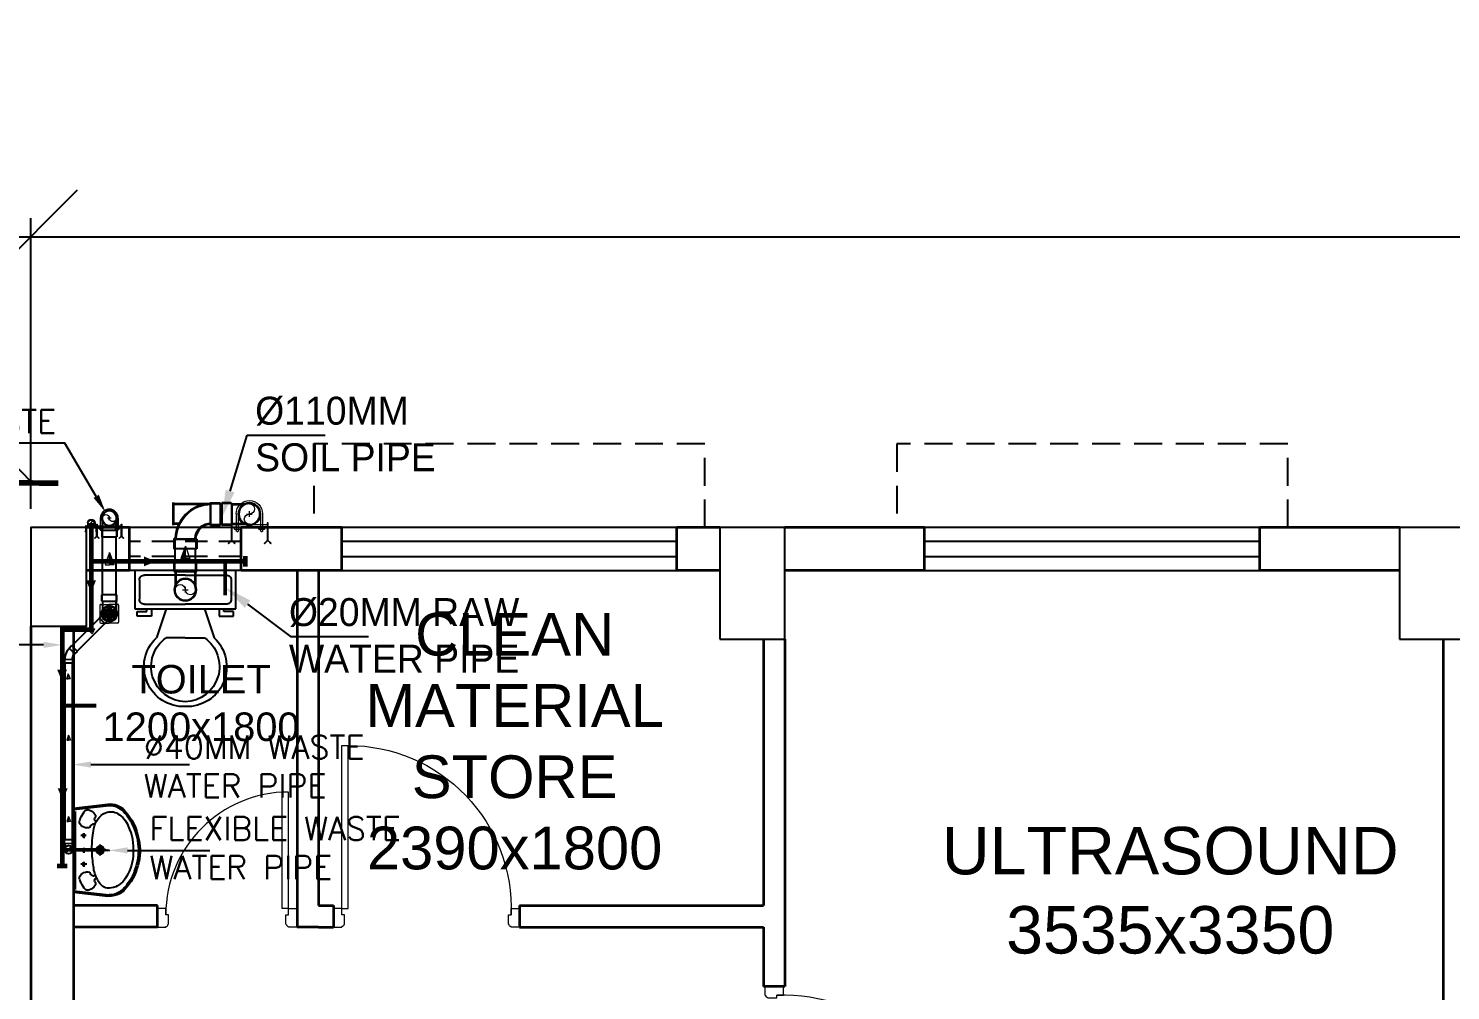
# Model space of a CAD drawing. Header units: millimetres. Extents: x 1448174 to 1599581, y -224422 to -106989.
# Drawn here: x 1461990 to 1469627, y -192549 to -187383 of the extents above; entities that cross this region are included whole.
import ezdxf
from ezdxf import colors
from ezdxf.entities.mleader import LeaderData, LeaderLine
from ezdxf.math import Vec2, Vec3

# ---------------------------------------------------------------- set-up
doc = ezdxf.new("R2010")
doc.units = ezdxf.units.MM
doc.header["$LTSCALE"] = 600
doc.header["$MEASUREMENT"] = 0
doc.header["$PDMODE"] = 35
for name, pattern in [('AI9-LType1', [1.875, 1.25, -0.625]), ('CENTER2', [1.125, 0.75, -0.125, 0.125, -0.125]), ('HIDDEN', [0.375, 0.25, -0.125])]:
    doc.linetypes.add(name, pattern=pattern)
for name, color, linetype, lineweight in [('22-FTfix', 8, 'Continuous', 9), ('D.F ', 251, 'Continuous', 5), ('DOOR', 144, 'Continuous', 13), ('P-Wall', 1, 'Continuous', 35), ('PHE-SP', 1, 'Continuous', 0), ('PL-CLAMP', 211, 'Continuous', 13), ('PL-RA WATER SUPPLY PIPE', 100, 'Continuous', 0), ('PL-SOFT  WATER SUPPLY PIPE', 162, 'Continuous', 9), ('PL-WATER PIPE CLAMP', 6, 'Continuous', 9), ('PL-WATER PIPING', 1, 'Continuous', 9), ('WALL LINE', 7, 'Continuous', 35)]:
    doc.layers.add(name, color=color, linetype=linetype, lineweight=lineweight)
for name, color, linetype in [('col', 5, 'Continuous'), ('EXP JOINT', 3, 'Continuous'), ('Lines', 7, 'Continuous'), ('phe-text', 1, 'Continuous'), ('PL- WASTE PIPE', 6, 'Continuous'), ('PL-SOIL PIPE', 1, 'Continuous'), ('TEXT', 253, 'Continuous'), ('wall', 1, 'Continuous'), ('Window', 4, 'Continuous')]:
    doc.layers.add(name, color=color, linetype=linetype)
doc.styles.add('ARIAL', font='arial.ttf')
doc.styles.add('ROMANS', font='romans.shx')
doc.styles.add('ROMANT', font='romant.shx')
doc.styles.get("Standard").update_dxf_attribs({"font": 'stylu.ttf'})
doc.dimstyles.new('CSB', dxfattribs={"dimscale": 150, "dimtxt": 1.5, "dimasz": 1.5, "dimexe": 1, "dimexo": 1, "dimgap": 1, "dimtad": 1, "dimdec": 0, "dimzin": 0, "dimdsep": 46, "dimtxsty": 'ROMANS', "dimblk": 'ARCHTICK', "dimcen": 1, "dimdle": 1, "dimclrd": 5, "dimclre": 5, "dimclrt": 6, "dimadec": 0, "dimazin": 0, "dimtfac": 1, "dimtdec": 0, "dimtix": 1, "dimtmove": 2, "dimatfit": 3, "dimldrblk": 'ARCHTICK', "dimfxl": 1, "dimtolj": 1, "dimtzin": 0, "dimarcsym": 0})
doc.dimstyles.get("Standard").update_dxf_attribs({"dimscale": 1.5, "dimtxt": 225, "dimasz": 200, "dimexe": 100, "dimexo": 100, "dimgap": 0.25, "dimtad": 0, "dimdec": 0, "dimzin": 0, "dimdsep": 46, "dimtxsty": 'ARIAL', "dimblk": 'OBLIQUE', "dimcen": 0.09, "dimdle": 100, "dimclrd": 256, "dimclre": 256, "dimclrt": 6, "dimadec": 0, "dimazin": 0, "dimtfac": 1, "dimtdec": 0, "dimtofl": 0, "dimtmove": 0, "dimatfit": 3, "dimfxl": 1, "dimtolj": 1, "dimtzin": 0, "dimarcsym": 0})

# ---------------------------------------------------------------- blocks, each defined once
blk = doc.blocks.new('W1800')
at = {"layer": 'wall', "color": 7}
for p, q in [((0, -57.5), (0, 172.5)), ((1800, 172.5), (1800, -57.5))]:
    blk.add_line(p, q, dxfattribs=at)
at = {"layer": 'Window'}
for p, q in [((0, 172.5), (1800, 172.5)), ((0, 97.5), (1800, 97.5)), ((1800, 17.5), (0, 17.5)), ((1800, -57.5), (0, -57.5))]:
    blk.add_line(p, q, dxfattribs=at)
blk = doc.blocks.new('750')
at = {"layer": 'DOOR', "color": 8}
for p, q in [((-50, 705), (-47.5, 705)), ((-35, 690), (-35, 692.5)), ((50, 45), (50, 80)), ((50, 80), (675, 80)), ((675, 45), (675, 80)), ((-50, 45), (-47.5, 45)), ((-35, 60), (-35, 57.5)), ((50, 45), (675, 45))]:
    blk.add_line(p, q, dxfattribs=at)
for points in [[(15, 690), (15, 705), (50, 705), (50, 750), (-50, 750), (-50, 705)], [(-35, 690), (15, 690)], [(15, 60), (15, 45), (50, 45), (50, 0), (-50, 0), (-50, 45)], [(-35, 60), (15, 60)]]:
    blk.add_lwpolyline(points, dxfattribs=at)
for centre, radius, start, end in [((-35, 705), 12.5, 180, 270), ((15, 45), 660, 0, 90), ((-35, 45), 12.5, 90, 180)]:
    blk.add_arc(centre, radius, start, end, dxfattribs=at)
blk = doc.blocks.new('_Oblique')
at = {"color": 0, "linetype": 'ByBlock', "lineweight": -2}
blk.add_line((-0.5, -0.5), (0.5, 0.5), dxfattribs=at)
blk = doc.blocks.new('*D12')
at = {"layer": 'D.F ', "color": 5, "lineweight": -2, "transparency": 16777216}
for p, q in [((1462002.1, -189962.8), (1462002.1, -188401.3)), ((1495277.1, -189962.8), (1495277.1, -188401.3)), ((1461902.1, -188501.3), (1474960.6, -188501.3)), ((1495377.1, -188501.3), (1482318.6, -188501.3))]:
    blk.add_line(p, q, dxfattribs=at)
at = {"layer": 'Defpoints', "color": 0, "transparency": 16777216}
for p in [(1462002.1, -188501.3), (1462002.1, -190062.8), (1495277.1, -190062.8)]:
    blk.add_point(p, dxfattribs=at)
at = {"layer": 'D.F ', "color": 5, "lineweight": -2, "transparency": 16777216, "xscale": 500, "yscale": 500, "zscale": 500, "rotation": 180}
blk.add_blockref('_Oblique', (1462002.1, -188501.3), dxfattribs=at)
at = {"layer": 'D.F ', "color": 5, "lineweight": -2, "transparency": 16777216, "xscale": 500, "yscale": 500, "zscale": 500}
blk.add_blockref('_Oblique', (1495277.1, -188501.3), dxfattribs=at)
at = {"layer": 'D.F ', "color": 7, "transparency": 16777216, "insert": (1478639.6, -188501.3), "char_height": 750, "attachment_point": 5, "style": 'ROMANT'}
blk.add_mtext('\\A1;{\\H0.6667x;INFERTILITY CENTER}', dxfattribs=at)
blk = doc.blocks.new('A$C19B8274B')
at = {"layer": 'DOOR'}
blk.add_line((-45, 925), (-80, 925), dxfattribs=at)
at = {"layer": 'DOOR', "color": 8}
for p, q in [((-80, 50), (-80, 925)), ((-45, 50), (-45, 925)), ((-45, 50), (-80, 50)), ((-955, -50), (-955, -47.5)), ((-940, -35), (-942.5, -35)), ((-60, -35), (-57.5, -35)), ((-45, -50), (-45, -47.5))]:
    blk.add_line(p, q, dxfattribs=at)
for points in [[(-940, 15), (-955, 15), (-955, 50), (-1000, 50), (-1000, -50), (-955, -50)], [(-940, -35), (-940, 15)], [(-60, 15), (-45, 15), (-45, 50), (0, 50), (0, -50), (-45, -50)], [(-60, -35), (-60, 15)]]:
    blk.add_lwpolyline(points, dxfattribs=at)
for centre, radius, start, end in [((-80, 50), 875, 90, 182.29244), ((-955, -35), 12.5, 270, 0), ((-45, -35), 12.5, 180, 270)]:
    blk.add_arc(centre, radius, start, end, dxfattribs=at)
blk = doc.blocks.new('clamp')
at = {"layer": 'PL-CLAMP'}
for p, q in [((105.4, 198.4), (168.6, 198.4)), ((105.4, 191.1), (168.6, 191.1)), ((156.2, 205.8), (161.2, 205.8)), ((156.2, 183.7), (161.2, 183.7)), ((163.2, 185.7), (163.2, 203.8)), ((170.6, 196.4), (170.6, 193.1)), ((105.4, 109.4), (168.6, 109.4)), ((156.2, 116.8), (161.2, 116.8)), ((163.2, 96.7), (163.2, 114.8)), ((170.6, 107.4), (170.6, 104)), ((105.4, 102), (168.6, 102)), ((156.2, 94.7), (161.2, 94.7))]:
    blk.add_line(p, q, dxfattribs=at)
for points in [[(138.4, 216.5, -0.414214), (139.4, 217.5), (203.1, 217.5), (214, 228.4), (215.4, 227), (203.9, 215.5), (215.3, 204), (213.9, 202.6), (203, 213.5), (139.4, 213.5, -0.414214), (138.4, 214.5), (138.4, 216.5)], [(138.4, 84.3, -0.414214), (139.4, 85.3), (203.1, 85.3), (214, 96.3), (215.4, 94.9), (203.9, 83.3), (215.3, 71.9), (213.9, 70.5), (203, 81.3), (139.4, 81.3, -0.414214), (138.4, 82.3), (138.4, 84.3)]]:
    blk.add_lwpolyline(points, format="xyb", dxfattribs=at)
for points in [[(146.2, 81.3), (146.2, 217.5)], [(156.2, 81.3), (156.2, 217.5)]]:
    blk.add_lwpolyline(points, dxfattribs=at)
for centre, radius, start, end in [((105.4, 150.2), 48.2, 90, 270), ((161.2, 203.8), 2, 0, 90), ((161.2, 185.7), 2, 270, 0), ((168.6, 196.4), 2, 0, 90), ((168.6, 193.1), 2, 270, 0), ((161.2, 114.8), 2, 0, 90), ((168.6, 107.4), 2, 0, 90), ((161.2, 96.7), 2, 270, 0), ((168.6, 104), 2, 270, 0)]:
    blk.add_arc(centre, radius, start, end, dxfattribs=at)
blk = doc.blocks.new('RISER UP 100')
at = {"color": 0, "linetype": 'Continuous'}
for p, q in [((-98.5, 60), (-148.5, 60)), ((-148.5, -60), (-148.5, 60)), ((-98.5, 60), (-93.5, 55)), ((-93.5, 55), (-24, 55)), ((-98.5, -60), (-148.5, -60)), ((-98.5, -60), (-93.5, -55)), ((-93.5, -55), (-24, -55))]:
    blk.add_line(p, q, dxfattribs=at)
at = {"color": 8, "linetype": 'Continuous', "lineweight": 0, "ltscale": 0.005}
for p, q in [((-98.5, 55), (-148.5, 55)), ((-98.5, -55), (-98.5, 55)), ((-98.5, 55), (-93.5, 50)), ((-93.5, -50), (-93.5, 50)), ((-93.5, 50), (-33.2, 50)), ((-98.5, -55), (-148.5, -55)), ((-98.5, -55), (-93.5, -50)), ((-93.5, -50), (-33.2, -50))]:
    blk.add_line(p, q, dxfattribs=at)
at = {"color": 8, "linetype": 'CENTER2', "lineweight": 0}
for p, q in [((-15, 0), (15, 0)), ((0, 15), (0, -15))]:
    blk.add_line(p, q, dxfattribs=at)
at = {"color": 0, "linetype": 'Continuous'}
blk.add_circle((0, 0), 60, dxfattribs=at)
at = {"color": 8, "linetype": 'Continuous', "lineweight": 0, "ltscale": 0.005}
blk.add_circle((0, 0), 55, dxfattribs=at)
at = {"color": 8, "linetype": 'Continuous', "lineweight": 0}
for centre, start, end in [((0, 27.5), 90, 270), ((0, -27.5), 270, 90)]:
    blk.add_arc(centre, 27.5, start, end, dxfattribs=at)
blk = doc.blocks.new('ELBOW')
at = {"color": 0, "linetype": 'Continuous'}
for p, q in [((-114, 296), (107, 296)), ((-114, 203), (-114, 296)), ((107, 203), (107, 296)), ((-114, 203), (-104, 192)), ((-103, 196), (-103, -160)), ((107, 203), (96, 192)), ((243, 68), (232, 57)), ((243, 68), (337, 68)), ((337, 68), (337, -154)), ((96, -97), (96, -160)), ((243, -154), (233, -143)), ((243, -154), (337, -154))]:
    blk.add_line(p, q, dxfattribs=at)
at = {"color": 8, "linetype": 'Continuous', "lineweight": 0, "ltscale": 0.005}
for p, q in [((-104, 207), (-104, 296)), ((96, 207), (96, 296)), ((-104, 207), (96, 207)), ((-104, 207), (-93, 196)), ((-93, 196), (86, 196)), ((96, 207), (86, 196)), ((-93, 120), (-93, -160)), ((247, 57), (237, 47)), ((237, 46), (237, -132)), ((247, 57), (247, -143)), ((247, 57), (337, 57)), ((85, -92), (85, -160)), ((247, -143), (237, -132)), ((247, -143), (337, -143))]:
    blk.add_line(p, q, dxfattribs=at)
at = {"color": 8, "linetype": 'Continuous', "ltscale": 0.005}
blk.add_line((-93, 168), (-93, 170), dxfattribs=at)
at = {"color": 0, "linetype": 'Continuous', "const_width": 25}
blk.add_lwpolyline([(-119, -160), (107, -160)], dxfattribs=at)
at = {"color": 0, "linetype": 'Continuous'}
for radius, start, end in [(352, 182.6788, 267.4888), (153, 186.5529, 263.9469)]:
    blk.add_arc((248, 209), radius, start, end, dxfattribs=at)
at = {"color": 8, "linetype": 'Continuous', "lineweight": 0, "ltscale": 0.005}
for centre, radius, start, end in [((246, 207), 339, 180, 268.3564), ((247, 207), 162, 180.0823, 266.3468)]:
    blk.add_arc(centre, radius, start, end, dxfattribs=at)
at = {"layer": 'PL-SOIL PIPE', "ltscale": 300}
blk.add_line((-93, 196), (-93, 207), dxfattribs=at)
blk = doc.blocks.new('A$C0B1B3CFA')
at = {"layer": 'PHE-SP'}
h = blk.add_hatch(color=7, dxfattribs=at)
h.dxf.hatch_style = 1
h.paths.add_polyline_path([(-0.0495, 0.0226), (-0.0495, 0), (0.0124, 0)])
at = {"layer": 'PHE-SP', "color": 7}
for points in [[(-0.0495, 0), (0.0124, 0), (-0.0495, 0.0226), (-0.0495, 0)], [(-0.0495, 0), (0.0124, 0), (-0.0495, -0.0226), (-0.0495, 0)]]:
    blk.add_lwpolyline(points, dxfattribs=at)
blk = doc.blocks.new('Z$W@#3BD47561')
at = {"layer": 'PHE-SP', "xscale": 49.00933755098914, "yscale": 49.00933755098914, "zscale": 49.00933755098914, "rotation": 270}
blk.add_blockref('A$C0B1B3CFA', (0, 0), dxfattribs=at)
blk = doc.blocks.new('Z$W@#4AA511D8')
at = {"layer": 'phe-text', "linetype": 'ByBlock', "lineweight": -2, "ltscale": 0.5, "xscale": 0.0244727334018079, "yscale": 0.0244727334018079, "zscale": 0.0244727334018079, "rotation": 270}
blk.add_blockref('Z$W@#3BD47561', (0.0148, 0), dxfattribs=at)
blk = doc.blocks.new('A$C525867A1')
at = {"layer": '22-FTfix', "color": 1, "lineweight": 0}
for p, q in [((-76.6, 3.5), (-40.1, 40.1)), ((42, 42.1), (-42, -42.1)), ((-3.7, 76.6), (-40.1, 40.1)), ((76.4, 3.7), (3.3, 76.6)), ((-3.5, -76.4), (-76.6, -3.4)), ((3.4, -76.4), (39.9, -39.8)), ((76.4, -3.3), (39.9, -39.8))]:
    blk.add_line(p, q, dxfattribs=at)
at = {"layer": '22-FTfix', "color": 1, "linetype": 'AI9-LType1', "lineweight": 0}
blk.add_line((42, -41.9), (-42.2, 42.1), dxfattribs=at)
at = {"layer": '22-FTfix', "color": 3, "lineweight": 0}
for p, q in [((-18.4, 18.3), (-39.5, -2.8)), ((-10.4, 10.4), (-35.8, -15.1)), ((-14.5, 14.5), (-35.7, -6.6)), ((-23.3, 23.2), (-32.4, 14)), ((-6.5, 6.5), (-31.9, -18.9)), ((-23.3, 23.2), (-14.1, 32.4)), ((-18.4, 18.3), (2.7, 39.5)), ((-14.5, 14.5), (6.6, 35.7)), ((-10.4, 10.4), (15, 35.8)), ((-6.5, 6.5), (18.9, 32)), ((-1.9, 1.2), (-1.5, 1.5)), ((-1.4, 0.7), (-1.9, 1.2)), ((-1.2, 1.9), (-1.5, 1.5)), ((-0.7, 1.4), (-1.2, 1.9)), ((1.2, 1.9), (0.7, 1.4)), ((1.9, 1.2), (1.2, 1.9)), ((1.9, 1.2), (1.4, 0.7)), ((5.2, 9.3), (24.6, 28.7)), ((6.5, -6.5), (31.9, 18.9)), ((9.2, 5.2), (28.6, 24.6)), ((10.4, -10.4), (35.8, 15.1)), ((14.5, -14.5), (35.7, 6.6)), ((18.4, -18.3), (39.5, 2.8)), ((-9.2, -5.2), (-28.6, -24.6)), ((-5.2, -9.3), (-24.6, -28.7)), ((6.5, -6.5), (-18.9, -32)), ((10.4, -10.4), (-15, -35.8)), ((14.5, -14.5), (-6.6, -35.7)), ((18.4, -18.3), (-2.7, -39.5)), ((-1.9, -1.2), (-1.4, -0.7)), ((-1.2, -1.9), (-1.9, -1.2)), ((-1.2, -1.9), (-0.7, -1.4)), ((1.2, -1.9), (0.7, -1.4)), ((1.2, -1.9), (1.5, -1.5)), ((1.9, -1.2), (1.4, -0.7)), ((1.9, -1.2), (1.5, -1.5)), ((23.3, -23.2), (14.1, -32.4)), ((23.3, -23.2), (32.4, -14))]:
    blk.add_line(p, q, dxfattribs=at)
at = {"layer": '22-FTfix', "color": 1, "lineweight": 0}
blk.add_circle((-0.1, 0.1), 49.4, dxfattribs=at)
at = {"layer": '22-FTfix', "color": 3, "lineweight": 0}
for centre, radius in [((0, 0), 45.2), ((-0.1, -0.1), 44.9), ((0, 0), 4.18), ((0, 0), 3.93)]:
    blk.add_circle(centre, radius, dxfattribs=at)
at = {"layer": '22-FTfix', "color": 1, "lineweight": 0}
for points in [[(-76.6, 3.5), (-78.5, 1.6), (-78.5, -1.5), (-76.6, -3.4)], [(3.3, 76.6), (1.4, 78.5), (-1.8, 78.5), (-3.7, 76.6)], [(76.4, -3.3), (78.3, -1.4), (78.3, 1.8), (76.4, 3.7)], [(-3.5, -76.4), (-1.6, -78.3), (1.5, -78.3), (3.4, -76.4)]]:
    blk.add_open_spline(points, degree=3, dxfattribs=at)
for points in [[(-35.3, 35.2), (-54.6, 15.8), (-54.6, -15.7), (-35.2, -35), (-15.8, -54.4), (15.7, -54.4), (35, -35)], [(-35.3, 35.2), (-15.9, 54.6), (15.5, 54.6), (35, 35.3), (54.4, 15.9), (54.4, -15.6), (35, -35)]]:
    blk.add_open_spline(points, degree=3, knots=[0, 0, 0, 0, 1, 1, 1, 2, 2, 2, 2], dxfattribs=at)
at = {"layer": '22-FTfix', "color": 3, "lineweight": 0}
for points in [[(-36.8, 17.1), (-37.4, 15.7), (-36.8, 14.1), (-35.5, 13.5), (-34.4, 13), (-33.2, 13.2), (-32.4, 14)], [(-14.1, 32.4), (-13, 33.4), (-13, 35.2), (-14.1, 36.2), (-14.9, 37), (-16.1, 37.2), (-17.2, 36.7)], [(6.6, 35.7), (7.6, 36.7), (7.6, 38.5), (6.6, 39.5), (5.5, 40.6), (3.8, 40.6), (2.7, 39.5)], [(5.2, 9.3), (4.1, 8.1), (4.1, 6.3), (5.2, 5.2), (6.3, 4.1), (8.1, 4.1), (9.2, 5.2)], [(18.9, 32), (19.9, 33), (19.9, 34.8), (18.9, 35.8), (17.8, 36.9), (16.1, 36.9), (15, 35.8)], [(28.6, 24.6), (29.7, 25.7), (29.7, 27.6), (28.6, 28.7), (27.5, 29.8), (25.7, 29.8), (24.6, 28.7)], [(35.8, 15.1), (36.8, 16.2), (36.8, 17.9), (35.8, 18.9), (34.7, 20), (33, 20), (31.9, 18.9)], [(39.5, 2.8), (40.6, 3.9), (40.5, 5.6), (39.5, 6.6), (38.4, 7.7), (36.7, 7.7), (35.7, 6.6)], [(-39.5, -2.8), (-40.6, -3.9), (-40.5, -5.6), (-39.5, -6.6), (-38.4, -7.7), (-36.7, -7.7), (-35.7, -6.6)], [(-35.8, -15.1), (-36.8, -16.2), (-36.8, -17.9), (-35.8, -18.9), (-34.7, -20), (-33, -20), (-31.9, -18.9)], [(-28.6, -24.6), (-29.7, -25.7), (-29.7, -27.6), (-28.6, -28.7), (-27.5, -29.8), (-25.7, -29.8), (-24.6, -28.7)], [(-18.9, -32), (-19.9, -33), (-19.9, -34.8), (-18.9, -35.8), (-17.8, -36.9), (-16.1, -36.9), (-15, -35.8)], [(-5.2, -9.3), (-4.1, -8.1), (-4.1, -6.3), (-5.2, -5.2), (-6.3, -4.1), (-8.1, -4.1), (-9.2, -5.2)], [(-6.6, -35.7), (-7.6, -36.7), (-7.6, -38.4), (-6.6, -39.5), (-5.5, -40.6), (-3.8, -40.6), (-2.7, -39.5)], [(14.1, -32.4), (13, -33.4), (13, -35.1), (14.1, -36.2), (14.9, -37), (16.1, -37.2), (17.2, -36.7)], [(36.8, -17.1), (37.4, -15.7), (36.8, -14.1), (35.5, -13.5), (34.4, -13), (33.2, -13.2), (32.4, -14)]]:
    blk.add_open_spline(points, degree=3, knots=[0, 0, 0, 0, 1, 1, 1, 2, 2, 2, 2], dxfattribs=at)
for points in [[(-28.7, 28.6), (-32, 25.3), (-34.8, 21.4), (-36.8, 17.1)], [(-17.2, 36.7), (-21.4, 34.7), (-25.3, 32), (-28.7, 28.6)], [(-1.4, -0.7), (-1, -0.3), (-1, 0.3), (-1.4, 0.7)], [(-0.7, 1.4), (-0.3, 1), (0.3, 1), (0.7, 1.4)], [(1.4, 0.7), (1, 0.3), (1, -0.3), (1.4, -0.7)], [(0.7, -1.4), (0.3, -1), (-0.3, -1), (-0.7, -1.4)], [(17.2, -36.7), (21.4, -34.7), (25.3, -32), (28.7, -28.6)], [(28.7, -28.6), (32, -25.3), (34.8, -21.4), (36.8, -17.1)]]:
    blk.add_open_spline(points, degree=3, dxfattribs=at)
blk = doc.blocks.new('G$C6D3250BF')
at = {"layer": 'PL- WASTE PIPE', "linetype": 'ByBlock', "ltscale": 5, "xscale": -0.08841918452952499, "yscale": 0.08841918454157253, "zscale": 0.08841918448567115, "rotation": 225.0593839872961}
blk.add_blockref('A$C525867A1', (0, 0), dxfattribs=at)
blk = doc.blocks.new('WATER PIPE CLAMP')
at = {"layer": 'PL-CLAMP'}
for p, q in [((-61, 87), (-63, 86)), ((-63, 86), (-54, 78)), ((-52, 78), (-61, 87)), ((-54, 78), (-54, 28)), ((-54, 41), (53, 41)), ((-54, 33), (53, 33)), ((-53, 27), (-52, 27)), ((-43, 87), (-52, 78)), ((-51, 78), (-42, 86)), ((-51, 28), (-51, 78)), ((-44, 41), (-44, 45)), ((-42, 86), (-43, 87)), ((-42, 46), (-28, 46)), ((-38, 1), (-38, 51)), ((-34, 52), (-36, 52)), ((-32, 1), (-32, 51)), ((-26, 41), (-26, 45)), ((26, 41), (26, 45)), ((28, 46), (42, 46)), ((32, 1), (32, 51)), ((36, 52), (34, 52)), ((38, 1), (38, 51)), ((42, 87), (41, 86)), ((41, 86), (50, 78)), ((51, 78), (42, 87)), ((44, 41), (44, 45)), ((50, 78), (50, 28)), ((50, 27), (52, 27)), ((60, 87), (51, 78)), ((53, 78), (61, 86)), ((53, 28), (53, 78)), ((61, 86), (60, 87))]:
    blk.add_line(p, q, dxfattribs=at)
for centre, radius, start, end in [((-53, 28), 0.784, 180.024, 270.024), ((-52, 28), 0.784, 270.024, 0.024), ((-42, 45), 1.57, 90.025, 180.025), ((-36, 51), 1.57, 90.025, 180.025), ((0, 1), 37.8, 180.025, 0.025), ((-34, 51), 1.57, 0.025, 90.025), ((-28, 45), 1.57, 0.025, 90.025), ((28, 45), 1.57, 90.025, 180.025), ((34, 51), 1.57, 90.025, 180.025), ((36, 51), 1.57, 0.025, 90.025), ((42, 45), 1.57, 0.025, 90.025), ((50, 28), 0.784, 180.024, 270.024), ((52, 28), 0.784, 270.024, 0.024)]:
    blk.add_arc(centre, radius, start, end, dxfattribs=at)
blk = doc.blocks.new('1234WE12')
at = {"layer": 'PL-SOFT  WATER SUPPLY PIPE', "color": 8, "linetype": 'CENTER2', "lineweight": 0}
for p, q in [((4.4, 0), (-4.4, 0)), ((0, 4.4), (0, -4.3))]:
    blk.add_line(p, q, dxfattribs=at)
at = {"layer": 'PL-SOFT  WATER SUPPLY PIPE', "color": 3, "linetype": 'Continuous'}
blk.add_circle((0, 0), 17.5, dxfattribs=at)
at = {"layer": 'PL-SOFT  WATER SUPPLY PIPE', "color": 8, "linetype": 'Continuous', "lineweight": 0, "ltscale": 0.005}
blk.add_circle((0, 0), 16, dxfattribs=at)
at = {"layer": 'PL-SOFT  WATER SUPPLY PIPE', "color": 8, "linetype": 'Continuous', "lineweight": 0}
for centre, start, end in [((-8, 0), 180.13833, 0.13833), ((8, 0), 0.13833, 180.13833)]:
    blk.add_arc(centre, 8, start, end, dxfattribs=at)
blk = doc.blocks.new('100 ELBOW')
at = {"color": 0, "linetype": 'Continuous'}
for p, q in [((-77, 1), (-86, -8)), ((72, 61), (67, 55)), ((72, 61), (124, 61)), ((124, 61), (124, -61)), ((-94, -8), (-131, -44)), ((-131, -44), (-44, -131)), ((-94, -8), (-86, -8)), ((-8, -94), (-44, -131)), ((0, -78), (-8, -86)), ((-8, -94), (-8, -86)), ((72, -61), (66, -55)), ((72, -61), (124, -61))]:
    blk.add_line(p, q, dxfattribs=at)
at = {"color": 8, "linetype": 'Continuous', "lineweight": 0, "ltscale": 0.005}
for p, q in [((75, 55), (69, 49)), ((69, -49), (69, 49)), ((75, -55), (75, 55)), ((75, 55), (124, 55)), ((-92, -14), (-126, -49)), ((-92, -14), (-14, -92)), ((-92, -14), (-83, -14)), ((-83, -14), (-14, -83)), ((-14, -92), (-49, -126)), ((-4, -74), (-14, -83)), ((-14, -92), (-14, -83)), ((75, -55), (69, -49)), ((75, -55), (124, -55))]:
    blk.add_line(p, q, dxfattribs=at)
at = {"color": 8, "linetype": 'Continuous', "ltscale": 0.005}
blk.add_line((-72, -3), (-73, -4), dxfattribs=at)
at = {"color": 8, "linetype": 'Continuous', "lineweight": 0, "ltscale": 0.005}
for centre, radius, start, end in [((62, -148), 198, 87.8618, 137.18), ((61, -147), 98.2, 85.3383, 131.766)]:
    blk.add_arc(centre, radius, start, end, dxfattribs=at)
at = {"color": 0, "linetype": 'Continuous'}
for centre, radius, start, end in [((62, -148), 204, 88.5977, 133.0508), ((61, -147), 92.3, 86.6643, 131.6643)]:
    blk.add_arc(centre, radius, start, end, dxfattribs=at)
blk = doc.blocks.new('aa')
at = {"layer": 'PL- WASTE PIPE', "color": 4, "ltscale": 5}
for p, q in [((-2.73, 0.11), (-2.56, -0.11)), ((-2.56, -0.11), (-2.35, 0.11)), ((-2.35, 0.11), (-2.18, -0.11)), ((-2.18, -0.11), (-1.97, 0.11)), ((-1.97, 0.11), (-1.81, -0.11)), ((-1.81, -0.11), (-1.6, 0.11)), ((-1.6, 0.11), (-1.43, -0.11)), ((-1.43, -0.11), (-1.22, 0.11)), ((-1.22, 0.11), (-1.05, -0.11)), ((-1.05, -0.11), (-0.84, 0.11)), ((-0.84, 0.11), (-0.67, -0.11)), ((-0.67, -0.11), (-0.46, 0.11)), ((-0.46, 0.11), (-0.29, -0.11)), ((-0.29, -0.11), (-0.08, 0.11)), ((-0.08, 0.11), (0.08, -0.11)), ((0.08, -0.11), (0.29, 0.11)), ((0.29, 0.11), (0.46, -0.11)), ((0.46, -0.11), (0.67, 0.11)), ((0.67, 0.11), (0.84, -0.11)), ((0.84, -0.11), (1.05, 0.11)), ((1.05, 0.11), (1.22, -0.11)), ((1.22, -0.11), (1.43, 0.11)), ((1.43, 0.11), (1.6, -0.11)), ((1.6, -0.11), (1.81, 0.11)), ((1.81, 0.11), (1.97, -0.11)), ((1.97, -0.11), (2.18, 0.11)), ((2.18, 0.11), (2.35, -0.11)), ((2.35, -0.11), (2.56, 0.11)), ((2.56, 0.11), (2.73, -0.11)), ((2.73, -0.11), (2.94, 0.11)), ((2.94, 0.11), (3.11, -0.11)), ((3.11, -0.11), (3.32, 0.11)), ((3.32, 0.11), (3.49, -0.11)), ((3.49, -0.11), (3.7, 0.11))]:
    blk.add_line(p, q, dxfattribs=at)
blk = doc.blocks.new('u46')
at = {"color": 8, "lineweight": 25}
for p, q in [((-10.2, 228.4), (174.5, 249.1)), ((-10.2, 220.4), (181.2, 241.9)), ((-0.6, -208.9), (0.6, 208.9)), ((56.5, 80.8), (29.2, 80.8)), ((44.2, 92.9), (44.2, 66.7)), ((61.7, 1.6), (29.2, 1.6)), ((44.2, 13.7), (44.2, -12.6)), ((163.2, 3), (101.8, 3)), ((133.1, -27.2), (133.1, 33.1)), ((61.7, -73.2), (29.2, -73.2)), ((44.2, -61.1), (44.2, -87.4)), ((-10.2, -216.1), (181.2, -237.6)), ((-10.2, -224.1), (174.5, -244.8))]:
    blk.add_line(p, q, dxfattribs=at)
at = {"color": 8, "extrusion": (0, 0, -1)}
for centre, major_axis, start_param, end_param in [((187.7, 150.5), (0, 99.5), -0.132539, 0.848731), ((185.8, 147.6), (0.1, 94.4), -0.049658, 0.838116), ((56, 154.5), (0, 34), 4.33982, 5.202657), ((144.8, 128.2), (1.1, 126.1), -1.238036, -0.892193), ((65.8, 198.9), (0, 20.7), -1.101507, 0.481509), ((57.5, 163.3), (-0.3, 56.9), 0.324902, 0.965135), ((208, 103.4), (0, 109.8), -1.431017, -0.436146), ((110.3, 167.2), (-6.08, 6.08), 4.867594, 6.265028), ((110.5, 165), (5.47, 5.47), 2.097053, 3.541809), ((90.3, 184.5), (0, 17.9), 0.880684, 2.260744), ((189.6, 137.7), (0, 70.9), -0.405199, 0.56573), ((153.9, 79), (-0.2, 139.7), 0.557563, 1.193786), ((57.3, 20.1), (0, 275.4), 0.806541, 1.180915), ((49.5, 13.5), (-0.1, 293.9), 0.809856, 1.41441), ((64.6, 170.4), (0.3, 49.2), 3.359735, 4.09512), ((44.2, 80.8), (0.02, 6.43), 3.139035, 9.42222), ((62.5, 153), (0, 31.9), 2.620328, 3.422401), ((104.1, 117.8), (-0.2, 26.8), -1.278641, -0.487266), ((96.3, 135.9), (0, 7.39), -0.727724, 1.373337), ((387.1, 47.9), (-0.3, 296.4), -1.495794, -1.328336), ((13.1, 6.8), (0, 297.5), 1.141495, 1.637774), ((35, 2.5), (0, 302.7), 1.155365, 1.952189), ((44.2, 1.6), (0.08, 6.43), 3.12883, 9.412015), ((820.2, -1), (0.1, 732.1), -1.56667, -1.474079), ((888.1, 36.7), (0.8, 800.7), 4.558159, 4.668067), ((133.1, 3), (0, 21.6), 3.141254, 9.424439), ((133.1, 3), (-0.1, 15.5), 3.145308, 9.428493), ((133.1, 3), (0, 10.9), 3.142047372431534, 9.42523267961112), ((72.5, -1.7), (-0.1, 274.2), 1.346594, 1.865175), ((44.2, -73.2), (0.02, 6.43), 3.139035, 9.42222), ((62.5, -10.9), (0, 247.5), 1.579809, 2.112792), ((56, -148.1), (0, 34), 4.222121, 5.084958), ((64.6, -163.9), (0.1, 49.2), -0.960797, -0.225412), ((62.5, -146.6), (-0.1, 31.9), -0.276767, 0.525307), ((104.1, -111.4), (0.2, 26.8), 3.628858, 4.420234), ((96.6, -128.2), (-0.03, 8.55), 1.455188, 3.796569), ((263.1, -73.7), (0.1, 166.8), 4.181112, 4.641559), ((111.3, -159.3), (6.17, 6.17), 4.354779, 6.027124), ((163.1, -79.8), (0.2, 126), 2.054055, 2.802751), ((56.1, -13.3), (0.2, 287), 1.808981, 2.322804), ((124.5, -51.6), (-0.2, 200.3), 1.868215, 2.281789), ((144.8, -121.8), (-0.3, 126.1), 4.027191, 4.373034), ((65.8, -192.5), (0, 20.7), 2.661884, 4.2449), ((57.5, -156.9), (0.3, 56.9), 2.176458, 2.816691), ((110.3, -160.8), (-6.08, 6.08), 4.730546, 6.12798), ((90.3, -178.1), (0, 17.9), 0.880848, 2.260908), ((192.6, -126.1), (0, 80.1), 3.554495, 4.299548), ((181.2, -107), (0, 94.7), 2.890537, 3.362984), ((188.2, -159.7), (0, 78.1), 2.562376, 3.231693), ((187.2, -138.1), (-0.1, 106), 2.310552, 2.942572), ((171.7, -117.2), (-0.1, 123.1), 2.127435, 2.640092), ((184.7, -162.2), (-0.1, 83.2), 2.850118, 3.264751)]:
    blk.add_ellipse(centre, major_axis=major_axis, ratio=1, start_param=start_param, end_param=end_param, dxfattribs=at)
blk = doc.blocks.new('rhej')
at = {"color": 8, "lineweight": 25}
for p, q in [((271.6, 188.9), (271.6, 266.4)), ((271.6, 266.4), (297.5, 266.4)), ((297.5, 266.4), (297.5, 214.7)), ((310.4, 279.4), (310.4, -263.7)), ((517.3, 279.4), (310.4, 279.4)), ((465.6, 253.5), (362.2, 253.5)), ((517.3, 7.8), (517.3, 279.4)), ((310.4, 111.3), (155.3, 163)), ((310.4, 188.9), (271.6, 188.9)), ((297.5, 214.7), (310.4, 214.7)), ((336.3, 227.7), (336.3, 7.8)), ((491.5, 7.8), (491.5, 227.7)), ((155.3, 7.8), (155.3, 111.3)), ((155.3, 7.8), (155.3, -95.6)), ((336.3, -212), (336.3, 7.8)), ((491.5, 7.8), (491.5, -212)), ((517.3, -263.7), (517.3, 7.8)), ((310.4, -95.6), (155.3, -147.3)), ((271.6, -173.2), (271.6, -250.8)), ((310.4, -173.2), (271.6, -173.2)), ((297.5, -250.8), (297.5, -199.1)), ((297.5, -199.1), (310.4, -199.1)), ((271.6, -250.8), (297.5, -250.8)), ((310.4, -263.7), (517.3, -263.7)), ((465.6, -237.9), (362.2, -237.9))]:
    blk.add_line(p, q, dxfattribs=at)
at = {"color": 8, "extrusion": (0, 0, -1)}
for centre, major_axis, start_param, end_param in [((0, 15.7), (151.4, -151.4), 2.319632, 4.738539), ((358.9, 230.9), (-16.2, -16.2), 0.643501, 2.498091), ((468.8, 230.9), (16.2, -16.2), 3.785094, 5.639684), ((0.9, 2.3), (-133.6, -133.6), 0.814663, 3.31238), ((0, 0), (-151.4, -151.4), 4.686239, 7.105146), ((0.9, 13.4), (-133.6, -133.6), 4.541602, 7.039318), ((358.9, -215.2), (-16.2, -16.2), -0.927295, 0.927295), ((468.8, -215.2), (16.2, -16.2), 5.35589, 7.21048)]:
    blk.add_ellipse(centre, major_axis=major_axis, ratio=1, start_param=start_param, end_param=end_param, dxfattribs=at)

msp = doc.modelspace()

# ---------------------------------------------------------------- linework, layer by layer
at = {"layer": 'col'}
for points in [[(1462002.098, -190592.8395), (1462302.098, -190592.8395), (1462302.098, -190062.8395), (1462002.098, -190062.8395)], [(1465702.098, -190662.8395), (1466052.098, -190662.8395), (1466052.098, -190062.8395), (1465702.098, -190062.8395)], [(1469352.098, -190662.8395), (1469702.098, -190662.8395), (1469702.098, -190062.8395), (1469352.098, -190062.8395)]]:
    msp.add_lwpolyline(points, close=True, dxfattribs=at)
at = {"layer": 'Lines', "linetype": 'HIDDEN'}
for points in [[(1465622.4244, -190062.8395), (1465622.4244, -189612.8395), (1463522.4244, -189612.8395), (1463522.4244, -190062.8395)], [(1468752.4244, -190062.8395), (1468752.4244, -189612.8395), (1466652.4244, -189612.8395), (1466652.4244, -190062.8395)]]:
    msp.add_lwpolyline(points, dxfattribs=at)
at = {"layer": 'P-Wall', "color": 8}
for p, q in [((1462532.098, -190062.8395), (1462302.098, -190062.8395)), ((1462532.098, -190292.8395), (1462532.098, -190062.8395)), ((1463672.4244, -190062.8395), (1463132.098, -190062.8395)), ((1463132.098, -190292.8395), (1463132.098, -190062.8395)), ((1463672.4244, -190292.8395), (1463672.4244, -190062.8395)), ((1465702.098, -190062.8395), (1465472.4244, -190062.8395)), ((1465472.4244, -190292.8395), (1465472.4244, -190062.8395)), ((1466802.4244, -190062.8395), (1466052.098, -190062.8395)), ((1466802.4244, -190292.8395), (1466802.4244, -190062.8395)), ((1469352.098, -190062.8395), (1468602.4244, -190062.8395)), ((1468602.4244, -190292.8395), (1468602.4244, -190062.8395)), ((1462532.098, -190292.8395), (1462302.098, -190292.8395)), ((1463672.4244, -190292.8395), (1463132.098, -190292.8395)), ((1465702.098, -190292.8395), (1465472.4244, -190292.8395)), ((1466802.4244, -190292.8395), (1466052.098, -190292.8395)), ((1469352.098, -190292.8395), (1468602.4244, -190292.8395)), ((1465937.098, -190662.8395), (1465937.098, -192092.8169)), ((1466052.098, -190662.8395), (1466052.098, -192527.8395)), ((1469587.098, -190662.8395), (1469587.098, -193642.8395)), ((1462682.098, -192092.8395), (1462232.098, -192092.8395)), ((1462682.098, -192207.8395), (1462682.098, -192092.8395)), ((1463547.098, -192092.8169), (1463627.098, -192092.8169)), ((1464627.098, -192092.8169), (1465937.098, -192092.8169)), ((1462682.098, -192207.8395), (1462232.098, -192207.8395)), ((1463547.098, -192207.8169), (1463627.098, -192207.8169)), ((1464627.098, -192207.8169), (1465937.098, -192207.8169)), ((1465937.098, -192207.8169), (1465937.098, -192527.8395))]:
    msp.add_line(p, q, dxfattribs=at)
at = {"layer": 'P-Wall', "color": 8, "linetype": 'Continuous'}
for p, q in [((1463432.098, -190292.8395), (1463432.098, -192207.8169)), ((1463547.098, -190292.8395), (1463547.098, -192092.8169)), ((1462002.098, -190592.8395), (1462002.098, -196342.8395)), ((1462232.098, -190592.8395), (1462232.098, -196342.8395)), ((1462002.098, -190662.8395), (1462002.098, -196272.8395)), ((1462232.098, -190662.8395), (1462232.098, -196272.8395)), ((1463627.098, -192092.8169), (1463627.098, -192207.8169)), ((1464627.098, -192092.8169), (1464627.098, -192207.8169)), ((1463547.098, -192207.8169), (1463432.098, -192207.8169)), ((1466052.098, -192527.8395), (1465937.098, -192527.8395))]:
    msp.add_line(p, q, dxfattribs=at)
at = {"layer": 'PL- WASTE PIPE', "color": 84, "linetype": 'ByBlock', "ltscale": 5}
for p, q in [((1462371.5391, -190549.3882), (1462222.6626, -190698.2647)), ((1462399.8234, -190577.6725), (1462250.856, -190726.6399)), ((1462185.2803, -190789.2142), (1462185.2805, -191738.2907)), ((1462225.2803, -190789.2213), (1462225.2803, -191738.4192))]:
    msp.add_line(p, q, dxfattribs=at)
at = {"layer": 'PL- WASTE PIPE', "linetype": 'ByBlock', "ltscale": 5}
for points in [[(1462386.4566, -190424.2801), (1462386.4566, -190113.073)], [(1462461.3079, -190424.2801), (1462461.3079, -190113.073)]]:
    msp.add_lwpolyline(points, dxfattribs=at)
at = {"layer": 'PL-SOFT  WATER SUPPLY PIPE', "color": 3, "const_width": 25}
for points in [[(1462326.4996, -190038.4016), (1462326.4996, -190611.1766), (1462170.984, -190611.1766), (1462170.984, -191880.0764)], [(1462326.4996, -190244.4598), (1463153.6879, -190244.4598)], [(1463153.6879, -190216.233), (1463153.6879, -190272.6866)], [(1462199.2108, -191880.0764), (1462142.7572, -191880.0764)]]:
    msp.add_lwpolyline(points, dxfattribs=at)
at = {"layer": 'PL-SOFT  WATER SUPPLY PIPE', "color": 5, "const_width": 20}
for points in [[(1463045.9808, -190244.3895), (1463045.9808, -190426.8273)], [(1462170.984, -191019.1611), (1462353.4218, -191019.1611)], [(1462170.984, -191793.1573), (1462353.4218, -191793.1573)]]:
    msp.add_lwpolyline(points, dxfattribs=at)
at = {"layer": 'PL-SOIL PIPE', "color": 1, "linetype": 'Continuous'}
for p, q in [((1463028.0575, -189935.2797), (1463018.8142, -189935.2797)), ((1463028.0575, -190045.0616), (1463018.8142, -190045.0616)), ((1462777.207, -190248.0823), (1462777.207, -190177.2092)), ((1462886.989, -190248.0823), (1462886.989, -190177.2092))]:
    msp.add_line(p, q, dxfattribs=at)
at = {"layer": 'PL-WATER PIPING', "color": 61, "true_color": 0xd8e58c}
for points in [[(1462609.6197, -190244.4598, 53.2552, 0, 0), (1462674.4308, -190244.4598, 0, 0, 0)], [(1462326.025, -190345.9322, 53.2552, 0, 0), (1462326.025, -190410.7432, 0, 0, 0)], [(1462170.4406, -190825.2148, 53.2552, 0, 0), (1462170.4406, -190890.0259, 0, 0, 0)], [(1462173.5707, -191462.9463, 53.2552, 0, 0), (1462173.5707, -191527.7574, 0, 0, 0)]]:
    msp.add_lwpolyline(points, format="xyseb", dxfattribs=at)
at = {"layer": 'Window', "ltscale": 750}
for p, q in [((1463132.098, -190062.8395), (1462532.098, -190062.8395)), ((1463132.098, -190292.8395), (1462532.098, -190292.8395))]:
    msp.add_line(p, q, dxfattribs=at)
at = {"layer": 'Window', "linetype": 'HIDDEN', "ltscale": 0.8}
for p, q in [((1463132.098, -190137.8395), (1462532.098, -190137.8395)), ((1463132.098, -190217.8395), (1462532.098, -190217.8395))]:
    msp.add_line(p, q, dxfattribs=at)

# ---------------------------------------------------------------- block references
at = {"layer": 'DOOR', "color": 7, "xscale": -1, "rotation": 180}
for p in [(1463672.4244, -190120.3395), (1466802.4244, -190120.3395)]:
    msp.add_blockref('W1800', p, dxfattribs=at)
at = {"layer": 'DOOR', "linetype": 'Continuous', "xscale": -1}
msp.add_blockref('A$C19B8274B', (1463627.098, -192157.8169), dxfattribs=at)
at = {"layer": 'DOOR', "rotation": 90}
msp.add_blockref('750', (1463432.098, -192157.8169), dxfattribs=at)
at = {"layer": 'DOOR', "linetype": 'Continuous', "rotation": 270}
msp.add_blockref('A$C19B8274B', (1465994.598, -193527.8395), dxfattribs=at)
at = {"layer": 'PL- WASTE PIPE', "linetype": 'ByBlock', "ltscale": 5, "zscale": 0.6804665595408722}
for p, xscale, yscale, rotation in [((1462423.8823, -190012.0237), -0.6804665603485837, 0.6804665603485837, 269.9999999999996), ((1462423.8823, -190525.3294), -0.6804665603485838, 0.6804665603485838, 89.99999999999977)]:
    msp.add_blockref('RISER UP 100', p, dxfattribs=dict(at, xscale=xscale, yscale=yscale, rotation=rotation))
at = {"layer": 'PL- WASTE PIPE', "color": 84, "linetype": 'ByBlock', "ltscale": 5}
for name, p, xscale, yscale, zscale, rotation in [('RISER UP 100', (1462423.8823, -190525.3294), -0.3637807491883915, 0.3637807491883917, 0.3637807487565851, 225.0083907360717), ('100 ELBOW', (1462204.9973, -190744.2142), 0.3636363632719107, 0.3636363632719107, 0.3636363632719107, 45.00000005462753), ('RISER UP 100', (1462205.2644, -191792.4377), 0.3637807491883915, 0.3637807491883915, 0.3637807491883915, 269.9916092639283)]:
    msp.add_blockref(name, p, dxfattribs=dict(at, xscale=xscale, yscale=yscale, zscale=zscale, rotation=rotation))
at = {"layer": 'PL- WASTE PIPE', "linetype": 'ByBlock', "xscale": -34.18592693661901, "yscale": 34.18592693661901, "zscale": 34.18592693661901, "rotation": 359.9999999999998}
msp.add_blockref('aa', (1462331.626, -191796.1065), dxfattribs=at)
at = {"layer": 'PL-CLAMP', "linetype": 'ByBlock'}
for p, xscale, yscale, zscale, rotation in [((1463396.4805, -189833.6364), -1.466554736686121, 1.46655473668612, 1.466554735929871, 90.02499690717072), ((1462273.7089, -189906.5209), 0.9999250758013819, 0.9999250758013819, 0.9999250758013819, 269.9750030928284)]:
    msp.add_blockref('clamp', p, dxfattribs=dict(at, xscale=xscale, yscale=yscale, zscale=zscale, rotation=rotation))
at = {"layer": 'PL-SOFT  WATER SUPPLY PIPE', "color": 2, "ltscale": 500, "rotation": 180}
msp.add_blockref('1234WE12', (1462326.8008, -190038.4016), dxfattribs=at)
at = {"layer": 'PL-SOIL PIPE', "color": 1, "linetype": 'Continuous'}
for name, p, xscale, yscale, zscale, rotation in [('ELBOW', (1462855.793, -189992.0714), 0.55, 0.55, 0.55, 270), ('RISER UP 100', (1463176.2631, -189990.1706), -0.9980176218446795, 0.9980176218446792, 0.998017621844679, 180), ('Z$W@#4AA511D8', (1462832.207, -190163.3513), 876.8658294741394, 876.8658294741394, 876.8658294741394, 270.129995499921), ('Z$W@#4AA511D8', (1462425.4039, -190197.6273), -876.8658294741394, 876.8658294741397, 876.8658294741396, 89.87000450007898), ('RISER UP 100', (1462832.098, -190396.2879), -0.9980176218446795, 0.9980176218446792, 0.998017621844679, 89.9999999999569), ('Z$W@#4AA511D8', (1462343.4904, -190606.9423), 368.8935589147082, 368.8935589147082, 368.8935589147082, 225.3074931846616), ('Z$W@#4AA511D8', (1462203.0975, -190848.3182), 368.8935589147083, 368.8935589147083, 368.8935589147083, 270.0000000000305), ('Z$W@#4AA511D8', (1462205.2803, -191176.9535), 368.8935589147083, 368.8935589147083, 368.8935589147083, 270.0000000000305), ('Z$W@#4AA511D8', (1462205.2803, -191614.2716), 368.8935589147083, 368.8935589147083, 368.8935589147083, 270.0000000000305)]:
    msp.add_blockref(name, p, dxfattribs=dict(at, xscale=xscale, yscale=yscale, zscale=zscale, rotation=rotation))
at = {"layer": 'PL-WATER PIPE CLAMP', "ltscale": 5, "xscale": -0.5454630040780015, "yscale": 0.5454630040780015, "zscale": 0.5454630040780017, "rotation": 180.1633275206256}
msp.add_blockref('WATER PIPE CLAMP', (1462326.7976, -190037.1018), dxfattribs=at)
at = {"layer": 'wall', "color": 8, "linetype": 'ByBlock', "rotation": 89.99999999999999}
msp.add_blockref('rhej', (1462839.9231, -190810.1709), dxfattribs=at)
at = {"layer": 'wall', "color": 8, "linetype": 'ByBlock'}
msp.add_blockref('u46', (1462242.2813, -191796.9907), dxfattribs=at)
at = {"layer": 'WALL LINE', "xscale": -10.00000000046566, "yscale": 10.00000000046566, "zscale": 10.00000000046566}
msp.add_blockref('G$C6D3250BF', (1462423.8823, -190525.3351), dxfattribs=at)

# ---------------------------------------------------------------- texts
at = {"layer": 'PL- WASTE PIPE', "linetype": 'ByBlock', "lineweight": 0, "ltscale": 5, "insert": (1460954.1521, -189430.189), "char_height": 125, "width": 1332.590876, "attachment_point": 1, "style": 'ROMANS'}
msp.add_mtext('%%c75MM WASTE WATER PIPE', dxfattribs=at)
at = {"layer": 'PL- WASTE PIPE', "color": 84, "linetype": 'ByBlock', "lineweight": 0, "ltscale": 5, "char_height": 125, "attachment_point": 1, "style": 'ROMANS'}
for s, insert, width in [('%%c40MM WASTE WATER PIPE', (1462609.5662, -191179.1039), 1332.590876), ('FLEXIBLE WASTE WATER PIPE', (1462639.8997, -191616.7859), 1524.025208)]:
    msp.add_mtext(s, dxfattribs=dict(at, insert=insert, width=width))
at = {"layer": 'PL-SOFT  WATER SUPPLY PIPE', "color": 5, "insert": (1463388.5661, -190441.596), "char_height": 150, "width": 1899.144358, "attachment_point": 1}
msp.add_mtext('%%c20MM RAW WATER PIPE', dxfattribs=at)
at = {"layer": 'PL-SOIL PIPE', "color": 1, "linetype": 'Continuous', "lineweight": 0, "insert": (1463207.1891, -189360.2882), "char_height": 150, "width": 1574.477912, "attachment_point": 1}
msp.add_mtext('%%c110MM \\PSOIL PIPE', dxfattribs=at)
at = {"layer": 'TEXT', "color": 8, "attachment_point": 5, "style": 'ARIAL'}
for s, insert, char_height, width in [('CLEAN MATERIAL STORE\\P2390x1800', (1464600.5663, -191211.0974), 229.5, 2440.433492), ('TOILET\\P1200x1800', (1462916.87, -191005.7364), 153, 1626.955662), ('ULTRASOUND\\P3535x3350', (1468121.5157, -192011.8042), 255, 2711.592769)]:
    msp.add_mtext(s, dxfattribs=dict(at, insert=insert, char_height=char_height, width=width))

# ---------------------------------------------------------------- dimensions: what is measured, and where the dimension line sits
at = {"layer": 'D.F '}
dim = msp.add_aligned_dim(p1=(1495277.098, -190062.8395), p2=(1462002.098, -190062.8395), distance=-1561.56, text='{\\H0.6667x;INFERTILITY CENTER}', dimstyle='Standard', override={"dimscale": 1, "dimtxt": 750, "dimasz": 500, "dimtxsty": 'ROMANT', "dimclrd": 5, "dimclre": 5, "dimclrt": 7}, dxfattribs=at)
dim.commit()
dim.dimension.update_dxf_attribs({"geometry": '*D12', "text_midpoint": (1478639.598, -188501.2795)})

# ---------------------------------------------------------------- leaders
at = {"layer": 'EXP JOINT'}
msp.add_leader([(1462009.2895, -189823.2599), (1461362.0004, -189159.0696), (1459641.8403, -189159.0696)], dimstyle='CSB', override={"dimscale": 100, "dimasz": 2, "dimtxsty": 'ROMANS'}, dxfattribs=at)
at = {"layer": 'PL- WASTE PIPE', "linetype": 'ByBlock', "lineweight": 0, "ltscale": 5}
ml = msp.add_multileader_mtext('Standard', dxfattribs=at)
ml.set_content(' ', color=256)
ml.set_leader_properties()
ml.build(insert=Vec2(0, 0))
ml.multileader.update_dxf_attribs({"text_right_attachment_type": 6, "dogleg_length": 265.0375, "arrow_head_size": 100})
ctx = ml.context
ctx.base_point, ctx.char_height, ctx.arrow_head_size, ctx.landing_gap_size, ctx.plane_origin, ctx.plane_x_axis = Vec3(1461920.5943, -189609.9147), 100, 100, 50, Vec3(1462395.2302, -189989.9479), Vec3(-1, 0)
ctx.right_attachment = 6
notes = []
notes.append((ctx, [(0, (1, 1, 0), (1462185.6318, -189609.9147), (-1, 0), 265.0375, [(0, [(1462404.3643, -189981.4575)], 0, [])])]))
ctx.mtext.insert, ctx.mtext.flow_direction = Vec3(1461820.9604, -189559.9147), 5
at = {"layer": 'PL- WASTE PIPE', "color": 84, "linetype": 'ByBlock', "lineweight": 0, "ltscale": 5}
ml = msp.add_multileader_mtext('Standard', dxfattribs=at)
ml.set_content(' ', color=84)
ml.set_leader_properties()
ml.build(insert=Vec2(0, 0))
ml.multileader.update_dxf_attribs({"text_right_attachment_type": 6, "dogleg_length": 341.6084, "arrow_head_size": 100})
ctx = ml.context
ctx.base_point, ctx.char_height, ctx.arrow_head_size, ctx.landing_gap_size, ctx.plane_origin = Vec3(1462854.0977, -191335.4054), 100, 100, 50, Vec3(1461858.9306, -191335.4054)
ctx.right_attachment = 6
notes.append((ctx, [(0, (1, 1, 0), (1462512.4893, -191335.4054), (1, 0), 341.6084, [(0, [(1462225.2803, -191335.4054)], 0, [])])]))
ctx.mtext.insert, ctx.mtext.flow_direction = Vec3(1462904.0977, -191275.4054), 5
ml = msp.add_multileader_mtext('Standard', dxfattribs=at)
ml.set_content(' ', color=84)
ml.set_leader_properties()
ml.build(insert=Vec2(0, 0))
ml.multileader.update_dxf_attribs({"text_right_attachment_type": 6, "dogleg_length": 341.6084, "arrow_head_size": 100})
ctx = ml.context
ctx.base_point, ctx.char_height, ctx.arrow_head_size, ctx.landing_gap_size, ctx.plane_origin = Vec3(1462964.1455, -191796.1065), 100, 100, 50, Vec3(1461968.9784, -191796.1065)
ctx.right_attachment = 6
notes.append((ctx, [(0, (1, 1, 0), (1462622.537, -191796.1065), (1, 0), 341.6084, [(0, [(1462422.1021, -191796.1065)], 0, [])])]))
ctx.mtext.insert, ctx.mtext.flow_direction = Vec3(1463014.1455, -191736.1065), 5
at = {"layer": 'PL-RA WATER SUPPLY PIPE', "ltscale": 0.01}
ml = msp.add_multileader_mtext('Standard', dxfattribs=at)
ml.set_content(' ', color=256)
ml.set_leader_properties()
ml.build(insert=Vec2(0, 0))
ml.multileader.update_dxf_attribs({"text_right_attachment_type": 6, "dogleg_length": 341.6084, "arrow_head_size": 100})
ctx = ml.context
ctx.base_point, ctx.char_height, ctx.arrow_head_size, ctx.landing_gap_size, ctx.plane_origin = Vec3(1461176.1233, -190642.8395), 100, 100, 50, Vec3(1462320.9244, -190692.8395)
ctx.right_attachment, ctx.text_align_type = 6, 2
notes.append((ctx, [(0, (1, 1, 0), (1461667.3657, -190692.8395), (-1, 0), 341.6084, [(0, [(1462170.984, -190692.8395)], 0, [])])]))
ctx.mtext.insert, ctx.mtext.alignment, ctx.mtext.flow_direction = Vec3(1461275.7572, -190572.8395), 3, 5
at = {"layer": 'PL-SOFT  WATER SUPPLY PIPE', "color": 5}
ml = msp.add_multileader_mtext('Standard', dxfattribs=at)
ml.set_content('', color=5)
ml.set_leader_properties()
ml.build(insert=Vec2(0, 0))
ml.multileader.update_dxf_attribs({"text_right_attachment_type": 6, "dogleg_length": 418.4006, "arrow_head_size": 150})
ctx = ml.context
ctx.base_point, ctx.arrow_head_size, ctx.plane_origin, ctx.plane_x_axis = Vec3(1463820.2558, -190645.0928), 150, Vec3(1463400.2152, -190647.0928), Vec3(-1, 0)
ctx.right_attachment, ctx.text_align_type = 6, 2
notes.append((ctx, [(0, (1, 1, 0), (1463397.8552, -190647.0928), (1, 0), 418.4006, [(0, [(1463045.9808, -190384.0674)], 0, [])])]))
ctx.mtext.insert, ctx.mtext.width, ctx.mtext.alignment = Vec3(1463818.2558, -190643.0928), 248.490948, 3
at = {"layer": 'PL-SOIL PIPE', "color": 1, "linetype": 'Continuous'}
ml = msp.add_multileader_mtext('Standard', dxfattribs=at)
ml.set_content('', color=1)
ml.set_leader_properties()
ml.build(insert=Vec2(0, 0))
ml.multileader.update_dxf_attribs({"text_right_attachment_type": 6, "dogleg_length": 418.4006, "arrow_head_size": 150})
ctx = ml.context
ctx.base_point, ctx.arrow_head_size, ctx.plane_origin, ctx.plane_x_axis = Vec3(1463587.3621, -189565.0953), 150, Vec3(1463167.3216, -189567.0953), Vec3(-1, 0)
ctx.right_attachment, ctx.text_align_type = 6, 2
notes.append((ctx, [(0, (1, 1, 0), (1463164.9616, -189567.0953), (1, 0), 418.4006, [(0, [(1463028.0575, -190010.131)], 0, [])])]))
ctx.mtext.insert, ctx.mtext.width, ctx.mtext.alignment = Vec3(1463585.3621, -189567.0953), 248.490948, 3
for ctx, leaders in notes:
    for number, flags, end, landing, length, lines in leaders:
        leader = LeaderData()
        leader.index, (leader.has_last_leader_line, leader.has_dogleg_vector, leader.attachment_direction) = number, flags
        leader.last_leader_point, leader.dogleg_vector, leader.dogleg_length = Vec3(end), Vec3(landing), length
        for number, points, colour, breaks in lines:
            line = LeaderLine()
            line.index, line.vertices, line.color, line.breaks = number, Vec3.list(points), colors.encode_raw_color(colour), breaks
            leader.lines.append(line)
        ctx.leaders.append(leader)

doc.saveas('drawing.dxf')
